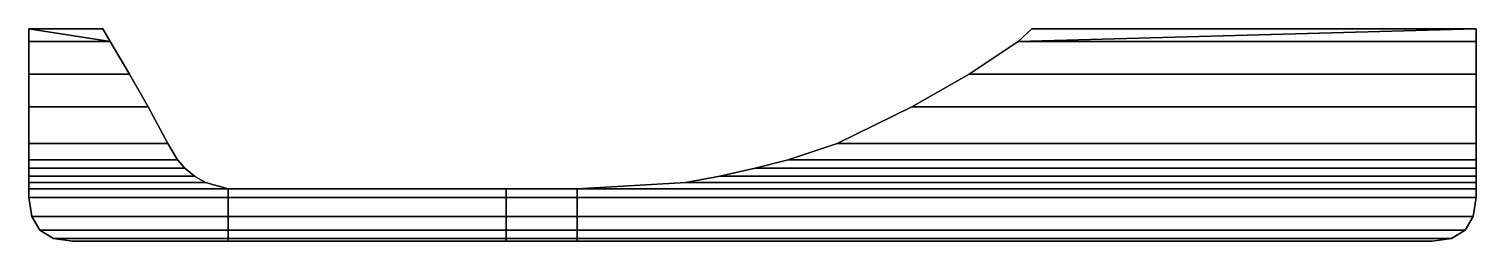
# Model space of a CAD drawing. Extents: x -98 to 97, y -29 to 0.
import ezdxf

# ---------------------------------------------------------------- set-up
doc = ezdxf.new("R2010")
doc.units = 0
doc.layers.add('METAL', color=160, linetype='CONTINUOUS')

msp = doc.modelspace()

# ---------------------------------------------------------------- meshes
at = {"layer": 'METAL'}
mesh = msp.add_polyface(dxfattribs=at)
corners = [(97.49, -1.68, 5.01), (97.49, -1.68, 5.01), (97.49, 0, 5.01), (97.49, 0, 5.01), (97.49, 0, 5.01), (97.49, -6.11, 4.85), (97.49, -6.11, 4.85), (97.49, -10.53, 4.65), (97.49, -10.53, 4.65), (97.49, -15.45, 4.3), (97.49, -15.45, 4.3), (97.49, -17.66, 4.07), (97.49, -17.66, 4.07), (97.49, -18.77, 3.97), (97.49, -18.77, 3.97), (97.49, -19.87, 3.87), (97.49, -19.87, 3.87), (97.49, -20.72, 3.75), (97.49, -20.72, 3.75), (97.49, -21.56, 3.67), (97.49, -21.56, 3.67), (97.49, -22.73, 3.52), (97.49, -22.73, 3.52), (97.49, -22.73, 3.52), (97.49, -22.73, -3), (97.49, -22.73, -3), (97.49, -22.73, -3), (97.49, -21.56, -3.16), (97.49, -21.56, -3.16), (97.49, -20.72, -3.24), (97.49, -20.72, -3.24), (97.49, -19.87, -3.36), (97.49, -19.87, -3.36), (97.49, -18.77, -3.46), (97.49, -18.77, -3.46), (97.49, -17.66, -3.56), (97.49, -17.66, -3.56), (97.49, -15.45, -3.78), (97.49, -15.45, -3.78), (97.49, -10.53, -4.14), (97.49, -10.53, -4.14), (97.49, -6.11, -4.34), (97.49, -6.11, -4.34), (97.49, -1.68, -4.5), (97.49, -1.68, -4.5), (97.49, 0, -4.5), (97.49, 0, -4.5), (97.49, 0, -4.5), (97.12, -25.31, 3.18), (97.12, -25.31, 3.18), (97.12, -25.31, 3.18), (97.12, -25.31, -2.66), (97.12, -25.31, -2.66), (97.12, -25.31, -2.66), (96.02, -27.15, 2.9), (96.02, -27.15, 2.9), (96.02, -27.15, 2.9), (96.02, -27.15, -2.38), (96.02, -27.15, -2.38), (96.02, -27.15, -2.38), (94.18, -28.26, 2.74), (94.18, -28.26, 2.74), (94.18, -28.26, 2.74), (94.18, -28.26, -2.22), (94.18, -28.26, -2.22), (94.18, -28.26, -2.22), (91.6, -28.62, 2.74), (91.6, -28.62, 2.74), (91.6, -28.62, 2.74), (91.6, -28.62, -2.22), (91.6, -28.62, -2.22), (91.6, -28.62, -2.22), (37.64, 0, 5.01), (37.64, 0, 5.01), (37.64, 0, 5.01), (37.64, 0, -4.5), (37.64, 0, -4.5), (37.64, 0, -4.5), (35.8, -1.68, 5.01), (35.8, -1.68, 5.01), (35.8, -1.68, 5.01), (35.8, -1.68, -4.5), (35.8, -1.68, -4.5), (35.8, -1.68, -4.5), (29.18, -6.11, 4.85), (29.18, -6.11, 4.85), (29.18, -6.11, 4.85), (29.18, -6.11, -4.34), (29.18, -6.11, -4.34), (29.18, -6.11, -4.34), (21.46, -10.53, 4.65), (21.46, -10.53, 4.65), (21.46, -10.53, 4.65), (21.46, -10.53, -4.14), (21.46, -10.53, -4.14), (21.46, -10.53, -4.14), (11.4, -15.45, 4.3), (11.4, -15.45, 4.3), (11.4, -15.45, 4.3), (11.4, -15.45, -3.78), (11.4, -15.45, -3.78), (11.4, -15.45, -3.78), (4.82, -17.66, 4.07), (4.82, -17.66, 4.07), (4.82, -17.66, 4.07), (4.82, -17.66, -3.56), (4.82, -17.66, -3.56), (4.82, -17.66, -3.56), (0.36, -18.77, 3.97), (0.36, -18.77, 3.97), (0.36, -18.77, 3.97), (0.36, -18.77, -3.46), (0.36, -18.77, -3.46), (0.36, -18.77, -3.46), (-4.42, -19.87, 3.87), (-4.42, -19.87, 3.87), (-4.42, -19.87, 3.87), (-4.42, -19.87, -3.36), (-4.42, -19.87, -3.36), (-4.42, -19.87, -3.36), (-8.98, -20.72, 3.75), (-8.98, -20.72, 3.75), (-8.98, -20.72, 3.75), (-8.98, -20.72, -3.24), (-8.98, -20.72, -3.24), (-8.98, -20.72, -3.24), (-23.61, -21.56, 3.67), (-23.61, -21.56, 3.67), (-23.61, -21.56, 3.67), (-23.61, -22.73, 3.51), (-23.61, -25.31, 3.17), (-23.61, -27.15, 2.93), (-23.61, -28.26, 2.78), (-23.61, -28.62, 2.74), (-23.61, -28.62, 2.74), (-23.61, -28.62, -2.22), (-23.61, -28.62, -2.22), (-23.61, -28.26, -2.27), (-23.61, -27.15, -2.42), (-23.61, -25.31, -2.66), (-23.61, -22.73, -3), (-23.61, -21.56, -3.16), (-23.61, -21.56, -3.16), (-23.61, -21.56, -3.16), (-33.21, -21.56, 3.67), (-33.21, -21.56, 3.67), (-33.21, -22.73, 3.51), (-33.21, -25.31, 3.17), (-33.21, -27.15, 2.93), (-33.21, -28.26, 2.78), (-33.21, -28.62, 2.74), (-33.21, -28.62, 2.74), (-33.21, -28.62, -2.22), (-33.21, -28.62, -2.22), (-33.21, -28.26, -2.27), (-33.21, -27.15, -2.42), (-33.21, -25.31, -2.66), (-33.21, -22.73, -3), (-33.21, -21.56, -3.16), (-33.21, -21.56, -3.16), (-70.66, -21.56, 3.67), (-70.66, -21.56, 3.67), (-70.66, -21.56, 3.67), (-70.66, -22.73, 3.51), (-70.66, -25.31, 3.17), (-70.66, -27.15, 2.93), (-70.66, -28.26, 2.78), (-70.66, -28.62, 2.74), (-70.66, -28.62, 2.74), (-70.66, -28.62, -2.22), (-70.66, -28.62, -2.22), (-70.66, -28.26, -2.27), (-70.66, -27.15, -2.42), (-70.66, -25.31, -2.66), (-70.66, -22.73, -3), (-70.66, -21.56, -3.16), (-70.66, -21.56, -3.16), (-70.66, -21.56, -3.16), (-73.71, -20.72, 3.75), (-73.71, -20.72, 3.75), (-73.71, -20.72, 3.75), (-73.71, -20.72, -3.24), (-73.71, -20.72, -3.24), (-73.71, -20.72, -3.24), (-75.2, -19.87, 3.87), (-75.2, -19.87, 3.87), (-75.2, -19.87, 3.87), (-75.2, -19.87, -3.36), (-75.2, -19.87, -3.36), (-75.2, -19.87, -3.36), (-76.51, -18.77, 3.97), (-76.51, -18.77, 3.97), (-76.51, -18.77, 3.97), (-76.51, -18.77, -3.46), (-76.51, -18.77, -3.46), (-76.51, -18.77, -3.46), (-77.5, -17.66, 4.07), (-77.5, -17.66, 4.07), (-77.5, -17.66, 4.07), (-77.5, -17.66, -3.56), (-77.5, -17.66, -3.56), (-77.5, -17.66, -3.56), (-78.8, -15.45, 4.3), (-78.8, -15.45, 4.3), (-78.8, -15.45, 4.3), (-78.8, -15.45, -3.78), (-78.8, -15.45, -3.78), (-78.8, -15.45, -3.78), (-81.42, -10.53, 4.65), (-81.42, -10.53, 4.65), (-81.42, -10.53, 4.65), (-81.42, -10.53, -4.14), (-81.42, -10.53, -4.14), (-81.42, -10.53, -4.14), (-83.95, -6.11, 4.85), (-83.95, -6.11, 4.85), (-83.95, -6.11, 4.85), (-83.95, -6.11, -4.34), (-83.95, -6.11, -4.34), (-83.95, -6.11, -4.34), (-86.57, -1.68, 5.01), (-86.57, -1.68, 5.01), (-86.57, -1.68, 5.01), (-86.57, -1.68, -4.5), (-86.57, -1.68, -4.5), (-86.57, -1.68, -4.5), (-87.53, 0, 5.01), (-87.53, 0, 5.01), (-87.53, 0, 5.01), (-87.53, 0, -4.5), (-87.53, 0, -4.5), (-87.53, 0, -4.5), (-91.61, -28.62, 2.74), (-91.61, -28.62, 2.74), (-91.61, -28.62, 2.74), (-91.61, -28.62, -2.22), (-91.61, -28.62, -2.22), (-91.61, -28.62, -2.22), (-94.18, -28.26, 2.74), (-94.18, -28.26, 2.74), (-94.18, -28.26, 2.74), (-94.18, -28.26, -2.22), (-94.18, -28.26, -2.22), (-94.18, -28.26, -2.22), (-96.03, -27.15, 2.9), (-96.03, -27.15, 2.9), (-96.03, -27.15, 2.9), (-96.03, -27.15, -2.38), (-96.03, -27.15, -2.38), (-96.03, -27.15, -2.38), (-97.13, -25.31, 3.18), (-97.13, -25.31, 3.18), (-97.13, -25.31, 3.18), (-97.13, -25.31, -2.66), (-97.13, -25.31, -2.66), (-97.13, -25.31, -2.66), (-97.5, -1.68, 5.01), (-97.5, -1.68, 5.01), (-97.5, 0, 5.01), (-97.5, 0, 5.01), (-97.5, 0, 5.01), (-97.5, -6.11, 4.85), (-97.5, -6.11, 4.85), (-97.5, -10.53, 4.65), (-97.5, -10.53, 4.65), (-97.5, -15.45, 4.3), (-97.5, -15.45, 4.3), (-97.5, -17.66, 4.07), (-97.5, -17.66, 4.07), (-97.5, -18.77, 3.97), (-97.5, -18.77, 3.97), (-97.5, -19.87, 3.87), (-97.5, -19.87, 3.87), (-97.5, -20.72, 3.75), (-97.5, -20.72, 3.75), (-97.5, -21.56, 3.67), (-97.5, -21.56, 3.67), (-97.5, -22.73, 3.52), (-97.5, -22.73, 3.52), (-97.5, -22.73, 3.52), (-97.5, -22.73, -3), (-97.5, -22.73, -3), (-97.5, -22.73, -3), (-97.5, -21.56, -3.16), (-97.5, -21.56, -3.16), (-97.5, -20.72, -3.24), (-97.5, -20.72, -3.24), (-97.5, -19.87, -3.36), (-97.5, -19.87, -3.36), (-97.5, -18.77, -3.46), (-97.5, -18.77, -3.46), (-97.5, -17.66, -3.56), (-97.5, -17.66, -3.56), (-97.5, -15.45, -3.78), (-97.5, -15.45, -3.78), (-97.5, -10.53, -4.14), (-97.5, -10.53, -4.14), (-97.5, -6.11, -4.34), (-97.5, -6.11, -4.34), (-97.5, -1.68, -4.5), (-97.5, -1.68, -4.5), (-97.5, 0, -4.5), (-97.5, 0, -4.5), (-97.5, 0, -4.5)]
mesh.append_faces([[corners[k] for k in face] for face in [(219, 213, 295, 297), (263, 210, 216, 261), (259, 228, 230, 301), (279, 276, 284, 282), (250, 164, 163, 277), (264, 296, 294, 266), (232, 235, 169, 168), (253, 280, 174, 173), (146, 163, 164, 147), (189, 183, 285, 287), (207, 201, 291, 293), (213, 207, 293, 295), (299, 302, 231, 225), (297, 299, 225, 219), (273, 180, 186, 271), (267, 198, 204, 265), (265, 204, 210, 263), (222, 258, 256, 256), (222, 256, 261, 216), (260, 303, 300, 257), (257, 300, 298, 262), (262, 298, 296, 264), (286, 274, 272, 288), (292, 268, 266, 294), (201, 195, 289, 291), (269, 192, 198, 267), (290, 270, 268, 292), (183, 176, 283, 285), (275, 161, 180, 273), (284, 276, 274, 286), (242, 237, 234, 239), (248, 243, 240, 245), (254, 249, 246, 251), (281, 255, 252, 278), (162, 145, 158, 177), (222, 227, 258, 258), (229, 226, 220, 223), (224, 221, 215, 218), (217, 214, 208, 211), (212, 209, 203, 206), (205, 202, 196, 199), (182, 179, 160, 175), (188, 185, 178, 181), (194, 191, 184, 187), (195, 189, 287, 289), (271, 186, 192, 269), (288, 272, 270, 290), (200, 197, 190, 193), (168, 169, 152, 151), (174, 157, 156, 173), (87, 42, 40, 93), (8, 6, 84, 90), (4, 46, 75, 73), (21, 24, 27, 19), (130, 50, 23, 129), (7, 9, 37, 39), (68, 134, 135, 71), (140, 26, 53, 139), (129, 146, 147, 130), (117, 32, 30, 123), (99, 38, 36, 105), (93, 40, 38, 99), (44, 81, 76, 47), (42, 87, 81, 44), (18, 16, 114, 120), (12, 10, 96, 102), (10, 8, 90, 96), (78, 1, 3, 3), (78, 84, 6, 1), (2, 0, 43, 45), (0, 5, 41, 43), (5, 7, 39, 41), (29, 31, 15, 17), (35, 37, 9, 11), (105, 36, 34, 111), (14, 12, 102, 108), (33, 35, 11, 13), (123, 30, 28, 142), (20, 18, 120, 126), (27, 29, 17, 19), (64, 61, 66, 69), (58, 55, 60, 63), (52, 49, 54, 57), (25, 22, 48, 51), (127, 141, 158, 145), (78, 3, 72, 72), (77, 83, 80, 74), (82, 89, 86, 79), (88, 95, 92, 85), (94, 101, 98, 91), (100, 107, 104, 97), (124, 143, 128, 121), (118, 125, 122, 115), (112, 119, 116, 109), (111, 34, 32, 117), (16, 14, 108, 114), (31, 33, 13, 15), (106, 113, 110, 103), (134, 151, 152, 135), (157, 140, 139, 156), (280, 283, 176, 174), (176, 159, 157, 174), (159, 142, 140, 157), (142, 28, 26, 140), (65, 137, 138, 59), (137, 154, 155, 138), (154, 171, 172, 155), (172, 171, 241, 247), (247, 253, 173, 172), (173, 156, 155, 172), (156, 139, 138, 155), (139, 53, 59, 138), (70, 136, 137, 65), (136, 153, 154, 137), (153, 170, 171, 154), (171, 170, 236, 241), (20, 126, 129, 23), (126, 144, 146, 129), (144, 161, 163, 146), (161, 275, 277, 163), (238, 166, 165, 244), (166, 149, 148, 165), (149, 132, 131, 148), (131, 132, 62, 56), (56, 50, 130, 131), (130, 147, 148, 131), (147, 164, 165, 148), (164, 250, 244, 165), (233, 167, 166, 238), (167, 150, 149, 166), (150, 133, 132, 149), (132, 133, 67, 62)]])

doc.saveas('drawing.dxf')
